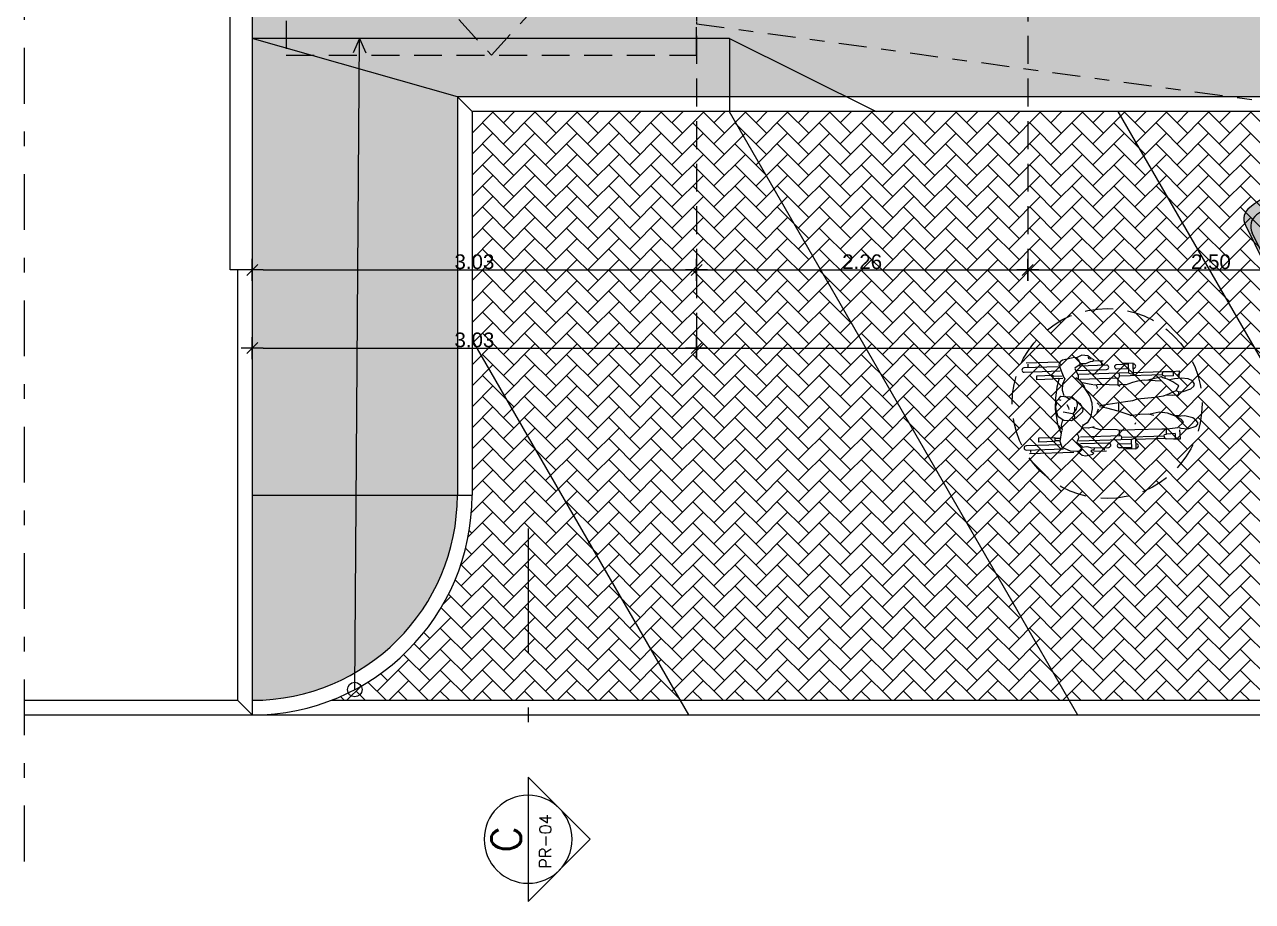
# Model space of a CAD drawing. Header units: millimetres. Extents: x 1999 to 2304, y 1614 to 1800.
# Drawn here: x 2031.59 to 2039.97, y 1618.89 to 1624.88 of the extents above; entities that cross this region are included whole.
import ezdxf
from ezdxf.enums import TextEntityAlignment as Align

# ---------------------------------------------------------------- set-up
doc = ezdxf.new("R2010")
doc.units = ezdxf.units.MM
doc.header["$LTSCALE"] = 0.03
doc.header["$PDMODE"] = 34
doc.linetypes.add('DASHDOT', pattern=[25.4, 12.7, -6.35, 0, -6.35])
doc.linetypes.add('HIDDEN', pattern=[9.525, 6.35, -3.175])
for name, color, linetype in [('COTA', 250, 'Continuous'), ('Esquadrias', 3, 'Continuous'), ('Layout', 6, 'Continuous'), ('PL09', 9, 'Continuous'), ('PL250', 250, 'Continuous'), ('PL251', 251, 'Continuous'), ('PL3', 3, 'Continuous'), ('PL5', 5, 'Continuous'), ('Projeção', 250, 'HIDDEN'), ('Texto', 4, 'Continuous')]:
    doc.layers.add(name, color=color, linetype=linetype)
doc.styles.add('COTA50', font='ROMANS.shx', dxfattribs={"height": 0.08})
doc.styles.get("Standard").update_dxf_attribs({"font": 'arial.ttf'})
doc.styles.add('TIT50', font='ROMANS.SHX', dxfattribs={"height": 0.2})
doc.dimstyles.new('TICK01', dxfattribs={"dimscale": 0, "dimtxt": 2, "dimasz": 1.5, "dimexe": 0.18, "dimexo": 0.06, "dimgap": 0.09, "dimtad": 1, "dimzin": 4, "dimdsep": 46, "dimtxsty": 'Standard', "dimblk": 'TICK1', "dimcen": 0.09, "dimclrd": 256, "dimclre": 256, "dimclrt": 4, "dimaunit": 1, "dimadec": 0, "dimazin": 0, "dimtfac": 1, "dimtix": 1, "dimtmove": 2, "dimatfit": 3, "dimldrblk": 'TICK1', "dimfxl": 1, "dimtolj": 1, "dimtzin": 12, "dimarcsym": 0})

# ---------------------------------------------------------------- blocks, each defined once
blk = doc.blocks.new('Tipo')
at = {"layer": 'PL09'}
h = blk.add_hatch(color=256, dxfattribs=at)
edge = h.paths.add_edge_path()
edge.add_line((-1.55, 0.7809), (-1.55, 0.7735))
edge.add_arc((-2.2046, -45.7609), 46.539, 89.19407, 89.317)
edge.add_arc((-1.6339, 0.7747), 0.016, 92.60881, 179.6105, ccw=False)
edge.add_line((-1.6346, 0.7906), (-1.5597, 0.7906))
edge.add_arc((-1.5597, 0.7809), 0.00974, 0, 90, ccw=False)
edge = h.paths.add_edge_path()
edge.add_arc((-9.2423, -0.1244), 9.2431, 0.77118, 4.80461)
edge.add_arc((-0.1287, 0.6416), 0.0974, 4.80461, 85.17618)
edge.add_line((-0.1205, 0.7386), (-0.4088, 0.763))
edge.add_line((-0.4088, 0.763), (-0.4088, 0.7434))
edge.add_arc((-2.2046, -45.7609), 46.539, 87.78858, 89.1249)
edge.add_line((-1.4938, 0.7727), (-1.4938, 0.7809))
edge.add_arc((-1.5133, 0.7809), 0.0195, 360, 450)
edge.add_line((-1.5133, 0.8004), (-1.6348, 0.8004))
edge.add_arc((-1.6339, 0.7748), 0.0256, 91.92644, 179.79461)
edge.add_arc((-2.2046, -45.7609), 46.539, 89.3289, 90.22873)
edge.add_line((-2.3904, 0.7777), (-2.3685, 0.9127))
edge.add_arc((-2.3766, 0.914), 0.00811, 350.80671, 447.76512)
edge.add_arc((-2.3849, 0.8825), 0.0405, 77.69634, 117.51883)
edge.add_arc((-2.3723, 0.8583), 0.0678, 117.51922, 138.96518)
edge.add_line((-2.4234, 0.9028), (-2.4484, 0.8651))
edge.add_arc((-2.2454, 0.7309), 0.2433, 146.52929, 160.42088)
edge.add_arc((-2.4348, 0.7983), 0.0423, 160.42088, 180)
edge.add_arc((-2.223, 0.7453), 0.2595, 168.22298, 172.92723)
edge.add_arc((-2.2046, -45.7609), 46.539, 90.33974, 91.52821)
edge.add_line((-3.4458, 0.7615), (-3.4569, 0.7682))
edge.add_line((-3.4569, 0.7682), (-3.8894, 0.7682))
edge.add_arc((-3.8894, 0.6708), 0.0974, 90, 166.71969)
edge.add_arc((-1.1634, 0.0755), 2.8876, 167.64735, 181.49758)
edge.add_arc((-1.1634, -0.0755), 2.8876, 178.50242, 192.35265)
edge.add_arc((-3.8894, -0.6708), 0.0974, 193.28031, 270)
edge.add_line((-3.8894, -0.7682), (-3.4569, -0.7682))
edge.add_line((-3.4569, -0.7682), (-3.4452, -0.7616))
edge.add_arc((-2.2046, 45.7609), 46.539, 268.47254, 269.66026)
edge.add_arc((-2.223, -0.7453), 0.2595, 187.07277, 191.77702)
edge.add_arc((-2.4348, -0.7983), 0.0423, 180, 199.57912)
edge.add_arc((-2.2454, -0.7309), 0.2433, 199.57912, 213.47071)
edge.add_line((-2.4484, -0.8651), (-2.4234, -0.9028))
edge.add_arc((-2.3723, -0.8583), 0.0678, 221.03482, 242.48078)
edge.add_arc((-2.3849, -0.8825), 0.0405, 242.48117, 287.28981)
edge.add_arc((-2.3766, -0.914), 0.00811, 297.35859, 369.19329)
edge.add_line((-2.3685, -0.9127), (-2.3904, -0.7777))
edge.add_arc((-2.2046, 45.7609), 46.539, 269.77127, 270.6711)
edge.add_arc((-1.6339, -0.7748), 0.0256, 180.20539, 268.07356)
edge.add_line((-1.6348, -0.8004), (-1.5133, -0.8004))
edge.add_arc((-1.5133, -0.7809), 0.0195, 270, 360)
edge.add_line((-1.4938, -0.7809), (-1.4938, -0.7727))
edge.add_arc((-2.2046, 45.7609), 46.539, 270.8751, 272.21142)
edge.add_line((-0.4088, -0.7434), (-0.4088, -0.763))
edge.add_line((-0.4088, -0.763), (-0.1205, -0.7386))
edge.add_arc((-0.1287, -0.6416), 0.0974, 274.82382, 355.19539)
edge.add_arc((-9.2423, 0.1244), 9.2431, 355.19539, 359.22882)
edge = h.paths.add_edge_path()
edge.add_arc((-1.5597, -0.7809), 0.00974, 270, 360)
edge.add_line((-1.55, -0.7809), (-1.55, -0.7735))
edge.add_arc((-2.2046, 45.7609), 46.539, 270.683, 270.80593, ccw=False)
edge.add_arc((-1.6339, -0.7747), 0.016, 180.3895, 267.39119)
edge.add_line((-1.6346, -0.7906), (-1.5597, -0.7906))
at = {"layer": 'PL250'}
for p, q in [((-2.5793, 0.7098), (-2.5793, 0.7766)), ((-2.3936, 0.7579), (-2.4429, 0.739)), ((-2.3904, 0.7777), (-2.3936, 0.7579)), ((-1.6346, 0.7906), (-1.5597, 0.7906)), ((-1.55, 0.7809), (-1.55, 0.7735)), ((-1.4592, 0.7721), (-1.4592, 0.5696)), ((-2.5793, 0.7098), (-3.9192, 0.7098)), ((-2.6647, 0.6799), (-2.7208, 0.6702)), ((-2.1158, 0.5472), (-2.6647, 0.6799)), ((-2.052, 0.5774), (-2.5718, 0.7003)), ((-2.4813, 0.7195), (-2.5695, 0.7195)), ((-2.4429, 0.739), (-2.4429, 0.7019)), ((-0.5868, 0.7048), (-2.4429, 0.7195)), ((-2.3914, 0.6577), (-2.3914, 0.7195)), ((-1.495, 0.712), (-1.4819, 0.5696)), ((-1.4295, 0.7115), (-1.4425, 0.5696)), ((-0.3419, 0.6783), (-0.7521, 0.5696)), ((-0.5868, 0.7048), (-0.3419, 0.6783)), ((-0.4088, 0.7434), (-0.1877, 0.7248)), ((-0.1847, 0.623), (-0.5772, 0.519)), ((-2.8168, 0.5086), (-3.9571, 0.5086)), ((-0.7521, 0.5696), (-1.9848, 0.5696)), ((-2.7681, 0.4811), (-2.777, 0.4809)), ((-2.777, 0.4809), (-2.7729, -0.0765)), ((-2.8082, 0.0005), (-2.817, -0.0007)), ((-2.0396, 0.0129), (-1.9599, 0.0064)), ((-2.817, -0.0007), (-2.752, -0.5543)), ((-2.7729, -0.0765), (-2.764, -0.0764)), ((-2.0396, -0.0078), (-1.9599, -0.0013)), ((-2.8168, -0.5086), (-3.9571, -0.5086)), ((-2.752, -0.5543), (-2.7432, -0.5532)), ((-2.1158, -0.5472), (-2.6647, -0.6799)), ((-2.052, -0.5774), (-2.5718, -0.7003)), ((-0.7521, -0.5696), (-1.9848, -0.5696)), ((-1.495, -0.712), (-1.4819, -0.5696)), ((-1.4592, -0.7721), (-1.4592, -0.5696)), ((-1.4295, -0.7115), (-1.4425, -0.5696)), ((-0.3419, -0.6783), (-0.7521, -0.5696)), ((-0.1847, -0.623), (-0.5772, -0.519)), ((-2.6647, -0.6799), (-2.7208, -0.6702)), ((-2.3914, -0.6577), (-2.3914, -0.7195)), ((-2.5793, -0.7098), (-3.9192, -0.7098)), ((-2.5793, -0.7098), (-2.5793, -0.7766)), ((-2.4813, -0.7195), (-2.5695, -0.7195)), ((-2.4429, -0.739), (-2.4429, -0.7019)), ((-0.5868, -0.7048), (-2.4429, -0.7195)), ((-2.3936, -0.7579), (-2.4429, -0.739)), ((-0.5868, -0.7048), (-0.3419, -0.6783)), ((-0.4088, -0.7434), (-0.1877, -0.7248)), ((-2.3904, -0.7777), (-2.3936, -0.7579)), ((-1.6346, -0.7906), (-1.5597, -0.7906)), ((-1.55, -0.7809), (-1.55, -0.7735))]:
    blk.add_line(p, q, dxfattribs=at)
for points in [[(-2.0039, 0.01, 0.092227), (-2.0133, 0.0166, 0.060233), (-2.0264, 0.0207, 0.046585), (-2.044, 0.0224, 0.046585), (-2.0616, 0.0207, 0.060233), (-2.0747, 0.0166, 0.101656), (-2.0849, 0.0092, 0.186807), (-2.0874, 0.0026, 0.186807), (-2.0849, -0.0039, 0.101656), (-2.0747, -0.0114, 0.060233), (-2.0616, -0.0155, 0.046585), (-2.044, -0.0171, 0.046585)], [(-2.044, -0.0171, 0.046585), (-2.0264, -0.0155, 0.060233), (-2.0133, -0.0114, 0.091445), (-2.004, -0.0049, 0.186807)]]:
    blk.add_lwpolyline(points, format="xyb", dxfattribs=at)
for points in [[(-1.7531, 0.0064), (-1.9599, 0.0064)], [(-1.9599, -0.0013), (-1.7531, -0.0013)]]:
    blk.add_lwpolyline(points, dxfattribs=at)
blk.add_circle((-1.7478, 0.0026), 0.00658, dxfattribs=at)
for centre, radius, start, end in [((-2.2046, -45.7609), 46.539, 91.52821, 92.03547), ((-2.223, 0.7453), 0.2595, 172.92723, 189.98368), ((-2.5425, 0.721), 0.1013, 10.22826, 49.73971), ((-1.6339, 0.7747), 0.016, 92.13133, 179.6105), ((-1.5597, 0.7809), 0.00974, 0, 90), ((-1.1529, 0.0756), 2.8397, 167.415, 181.55671), ((-3.8576, 0.6806), 0.0681, 90, 168.3611), ((-2.5871, 0.5045), 0.1918, 113.85977, 165.52795), ((-2.5695, 0.7098), 0.00974, 90, 256.69932), ((-2.4707, 0.8462), 0.1107, 263.96716, 284.57466), ((-2.4707, 0.8391), 0.1251, 265.43554, 282.87049), ((-2.461, 0.7075), 0.019, 202.27293, 342.80007), ((-0.1959, 0.6278), 0.0974, 4.75293, 85.17618), ((-2.6761, 0.5414), 0.1363, 109.1377, 173.53799), ((-0.1722, 0.576), 0.0487, 4.4155, 104.84446), ((-9.2423, -0.1244), 9.175, 0.77118, 4.75293), ((1.9489, -0.0379), 4.7975, 172.87907, 179.55795), ((1.9493, -0.0379), 4.7588, 172.87418, 179.55764), ((4.7314, -0.2728), 6.8704, 173.41511, 177.73235), ((-2.1226, 0.5188), 0.0292, 352.68437, 76.55928), ((-1.9848, 0.8617), 0.2921, 256.69932, 270), ((-0.5648, 0.4719), 0.0487, 104.84446, 183.89089), ((-9.2423, -0.1244), 9.1458, 0.77118, 4.4155), ((-6.2188, 0.1767), 3.4641, 355.81091, 5.04117), ((-9.0041, -0.1021), 8.4101, 0.68912, 3.89089), ((-1.1529, -0.0756), 2.8397, 178.44329, 192.585), ((1.9489, 0.0379), 4.7975, 180.44205, 187.12093), ((-6.205, -0.6787), 3.4641, 2.07609, 11.30635), ((4.7314, 0.2728), 6.8704, 182.26765, 186.58489), ((-2.0449, 0.0026), 0.0116, 62.77828, 297.22172), ((-9.0041, 0.1021), 8.4101, 356.10911, 359.31088), ((-9.2423, 0.1244), 9.1458, 355.5845, 359.22882), ((-9.2423, 0.1244), 9.175, 355.24707, 359.22882), ((1.9493, 0.0379), 4.7588, 181.36052, 187.12582), ((-0.5648, -0.4719), 0.0487, 176.10911, 255.15554), ((-2.6761, -0.5414), 0.1363, 186.46201, 250.8623), ((-2.5871, -0.5045), 0.1918, 194.47205, 246.14023), ((-2.1226, -0.5188), 0.0292, 283.44072, 7.31563), ((-1.9848, -0.8617), 0.2921, 90, 103.30068), ((-0.1722, -0.576), 0.0487, 255.15554, 355.5845), ((-0.1959, -0.6278), 0.0974, 274.82382, 355.24707), ((-3.8576, -0.6806), 0.0681, 191.6389, 270), ((-2.2046, 45.7609), 46.539, 267.96453, 268.47254), ((-2.5695, -0.7098), 0.00974, 103.30068, 270), ((-2.223, -0.7453), 0.2595, 170.01632, 187.07277), ((-2.4707, -0.8462), 0.1107, 75.42534, 96.03284), ((-2.4707, -0.8391), 0.1251, 77.12951, 94.56446), ((-2.461, -0.7075), 0.019, 17.19993, 157.72707), ((-2.5425, -0.721), 0.1013, 310.26029, 349.77174), ((-1.6339, -0.7747), 0.016, 180.3895, 267.86867), ((-1.5597, -0.7809), 0.00974, 270, 0)]:
    blk.add_arc(centre, radius, start, end, dxfattribs=at)
at = {"layer": 'PL5'}
blk.add_lwpolyline([(-0.0316, 0.6498, 0.365807), (-0.1205, 0.7386), (-0.4088, 0.763), (-0.4088, 0.7434, 0.005831), (-1.4938, 0.7727), (-1.4938, 0.7809, 0.414214), (-1.5133, 0.8004), (-1.6348, 0.8004, 0.403357), (-1.6595, 0.7749, 0.003926), (-2.3904, 0.7777), (-2.3685, 0.9127, 0.324122), (-2.3728, 0.9212, 0.198045), (-2.4036, 0.9184, 0.09385), (-2.4234, 0.9028), (-2.4484, 0.8651, 0.060688), (-2.4746, 0.8125, 0.085553), (-2.4771, 0.7983, 0.000085), (-2.4771, 0.7983, 0.020529), (-2.4806, 0.7773, 0.005186), (-3.4458, 0.7615), (-3.4569, 0.7682), (-3.8894, 0.7682, 0.347844), (-3.9841, 0.6932, 0.060507), (-4.05, 0, 0.060507), (-3.9841, -0.6932, 0.347844), (-3.8894, -0.7682), (-3.4569, -0.7682), (-3.4452, -0.7616, 0.005182), (-2.4806, -0.7773, 0.020529), (-2.4771, -0.7983, 0.085638), (-2.4746, -0.8125, 0.060688), (-2.4484, -0.8651), (-2.4234, -0.9028, 0.093847), (-2.4036, -0.9184, 0.198049), (-2.3728, -0.9212, 0.324122), (-2.3685, -0.9127), (-2.3904, -0.7777, 0.003926), (-1.6595, -0.7749, 0.403357), (-1.6348, -0.8004), (-1.5133, -0.8004, 0.414214), (-1.4938, -0.7809), (-1.4938, -0.7727, 0.005831), (-0.4088, -0.7434), (-0.4088, -0.763), (-0.1205, -0.7386, 0.365807), (-0.0316, -0.6498, 0.017601), (0, 0, 0.017601)], format="xyb", close=True, dxfattribs=at)
blk = doc.blocks.new('IMAGEM CADEIRANTE.01')
at = {"layer": 'PL251'}
for p, q in [((-0.3408, 0.3383), (-0.3568, 0.3259)), ((-0.2591, 0.355), (-0.3408, 0.3383)), ((-0.2444, 0.3527), (-0.2591, 0.355)), ((-0.2089, 0.3716), (-0.2444, 0.3527)), ((-0.2437, 0.3514), (-0.2315, 0.3403)), ((-0.2315, 0.3403), (-0.2194, 0.3088)), ((-0.1673, 0.3672), (-0.2089, 0.3716)), ((-0.1459, 0.3491), (-0.1673, 0.3672)), ((-0.1618, 0.3469), (-0.1624, 0.3575)), ((-0.1336, 0.3451), (-0.1618, 0.3469)), ((-0.1336, 0.3451), (-0.1278, 0.3413)), ((-0.1315, 0.3294), (-0.1278, 0.3413)), ((-0.3699, 0.2922), (-0.6033, 0.2844)), ((-0.6024, 0.2552), (-0.3575, 0.2634)), ((-0.3681, 0.323), (-0.5883, 0.3157)), ((-0.577, 0.3108), (-0.5762, 0.2867)), ((-0.3568, 0.3259), (-0.365, 0.3048)), ((-0.365, 0.3048), (-0.3324, 0.2185)), ((-0.2194, 0.3088), (-0.257, 0.2816)), ((-0.2554, 0.2804), (-0.2345, 0.2319)), ((-0.2392, 0.2673), (-0.0393, 0.274)), ((-0.0403, 0.3032), (-0.2259, 0.297)), ((-0.2206, 0.3141), (-0.1812, 0.3148)), ((-0.1812, 0.3148), (-0.1502, 0.3273)), ((-0.1502, 0.3273), (-0.1315, 0.3294)), ((-0.0636, 0.3332), (-0.1215, 0.3312)), ((-0.075, 0.3276), (-0.0742, 0.3035)), ((0.111, 0.3091), (0.028, 0.3063)), ((0.0289, 0.2779), (0.1101, 0.2806)), ((0.1407, 0.3172), (0.0691, 0.3143)), ((0.113, 0.2499), (0.1108, 0.316)), ((0.1445, 0.3102), (0.1406, 0.3101)), ((0.1435, 0.2327), (0.1407, 0.3172)), ((0.1429, 0.2817), (0.1455, 0.2818)), ((0.3443, 0.2578), (0.1429, 0.251)), ((0.3409, 0.2455), (0.3472, 0.2596)), ((0.3472, 0.2596), (0.4105, 0.2596)), ((0.4089, 0.2602), (0.4548, 0.2639)), ((0.4173, 0.2305), (0.4168, 0.2606)), ((0.4548, 0.2639), (0.4534, 0.2131)), ((-0.5164, 0.231), (-0.4073, 0.2346)), ((-0.5155, 0.203), (-0.5164, 0.231)), ((-0.4063, 0.2066), (-0.5155, 0.203)), ((-0.4073, 0.2346), (-0.4063, 0.2066)), ((-0.4071, 0.2289), (-0.3436, 0.231)), ((-0.4059, 0.2126), (-0.3388, 0.2148)), ((-0.3622, 0.214), (-0.3782, 0.1519)), ((-0.3395, 0.1725), (-0.3426, 0.1316)), ((-0.3239, 0.2102), (-0.3395, 0.1725)), ((-0.3324, 0.2185), (-0.3239, 0.2102)), ((-0.2505, 0.2184), (-0.2269, 0.2039)), ((-0.2345, 0.2319), (-0.2339, 0.2095)), ((0.113, 0.2499), (-0.2297, 0.2384)), ((-0.2269, 0.2039), (-0.2084, 0.1807)), ((-0.2216, 0.2086), (0.0442, 0.2175)), ((-0.2084, 0.1807), (-0.1935, 0.1564)), ((-0.1594, 0.1739), (-0.2046, 0.1821)), ((-0.131, 0.1683), (-0.1594, 0.1739)), ((-0.082, 0.1713), (-0.126, 0.1659)), ((0.0367, 0.1663), (-0.082, 0.1713)), ((0.0625, 0.1714), (0.0367, 0.1652)), ((0.0368, 0.2147), (0.0376, 0.1698)), ((0.0481, 0.2389), (0.0432, 0.2475)), ((0.0442, 0.2175), (0.0486, 0.2264)), ((0.0486, 0.2264), (0.0481, 0.2389)), ((0.0489, 0.2298), (0.3427, 0.2396)), ((0.0919, 0.1683), (0.0625, 0.1714)), ((0.1372, 0.1859), (0.0871, 0.1658)), ((0.1132, 0.2496), (0.1427, 0.2409)), ((0.1714, 0.1936), (0.1372, 0.1859)), ((0.2165, 0.2015), (0.1714, 0.1936)), ((0.3282, 0.1929), (0.2165, 0.2015)), ((0.3352, 0.2224), (0.241, 0.2018)), ((0.3437, 0.2176), (0.3352, 0.2224)), ((0.3435, 0.2333), (0.3409, 0.2455)), ((0.3572, 0.2275), (0.3435, 0.2333)), ((0.3756, 0.2067), (0.3437, 0.2176)), ((0.4173, 0.2305), (0.3572, 0.2275)), ((0.3598, 0.2139), (0.3607, 0.2262)), ((0.4115, 0.1889), (0.3756, 0.2067)), ((0.4246, 0.2097), (0.3904, 0.2034)), ((0.4545, 0.1625), (0.4115, 0.1889)), ((0.47, 0.2151), (0.4246, 0.2097)), ((0.5166, 0.2107), (0.47, 0.2151)), ((0.5462, 0.1953), (0.5166, 0.2107)), ((0.5597, 0.1734), (0.5462, 0.1953)), ((0.5564, 0.1587), (0.5597, 0.1734)), ((-0.3782, 0.1519), (-0.3886, 0.0783)), ((-0.3651, 0.0737), (-0.352, 0.0909)), ((-0.352, 0.0909), (-0.3261, 0.0902)), ((-0.3426, 0.1316), (-0.3324, 0.095)), ((-0.3261, 0.0902), (-0.2893, 0.0867)), ((-0.2883, 0.0672), (-0.3215, 0.0885)), ((-0.2893, 0.0867), (-0.2499, 0.0651)), ((-0.1935, 0.1564), (-0.187, 0.1369)), ((-0.1895, 0.1466), (-0.1546, 0.0896)), ((-0.1546, 0.0896), (-0.1394, 0.0457)), ((-0.1103, 0.1671), (-0.104, 0.1529)), ((-0.104, 0.1529), (-0.1062, 0.144)), ((0.0504, 0.158), (0.0367, 0.1663)), ((0.1717, 0.0731), (0.2888, 0.0847)), ((0.2888, 0.0847), (0.3489, 0.0927)), ((0.3489, 0.0927), (0.3733, 0.1028)), ((0.4111, 0.0959), (0.3647, 0.0978)), ((0.3733, 0.1028), (0.4345, 0.1313)), ((0.4428, 0.0974), (0.4111, 0.0959)), ((0.4345, 0.1313), (0.4545, 0.1625)), ((0.4354, 0.1291), (0.4539, 0.1219)), ((0.4503, 0.1012), (0.4428, 0.0974)), ((0.4509, 0.123), (0.4503, 0.1012)), ((0.4539, 0.1219), (0.4819, 0.1236)), ((0.4819, 0.1236), (0.5353, 0.1427)), ((0.5353, 0.1427), (0.5564, 0.1587)), ((-0.3886, 0.0783), (-0.3902, 0.0037)), ((-0.3902, 0.0037), (-0.3754, -0.1004)), ((-0.3855, 0.0234), (-0.3817, 0.0375)), ((-0.3838, -0.0049), (-0.3855, 0.0234)), ((-0.382, 0.0563), (-0.3651, 0.0737)), ((-0.3817, 0.0375), (-0.382, 0.0563)), ((-0.3664, 0.0698), (-0.3517, 0.064)), ((-0.3105, 0.034), (-0.3007, 0.0131)), ((-0.3007, 0.0131), (-0.2963, -0.0005)), ((-0.2481, 0.0039), (-0.2709, -0.0292)), ((-0.2591, 0.0174), (-0.258, -0.0094)), ((-0.2499, 0.0651), (-0.2438, 0.0529)), ((-0.2411, 0.0309), (-0.2481, 0.0039)), ((-0.2455, 0.0589), (-0.2227, 0.0423)), ((-0.2438, 0.0529), (-0.2411, 0.0309)), ((-0.2227, 0.0423), (-0.2102, 0.0239)), ((-0.2102, 0.0239), (-0.2027, 0.0058)), ((-0.2027, 0.0058), (-0.204, -0.0146)), ((-0.139, 0.0051), (-0.1495, -0.0548)), ((-0.1394, 0.0457), (-0.139, 0.0051)), ((-0.1044, -0.019), (-0.0949, 0.0056)), ((-0.0903, 0.033), (-0.1043, 0.0458)), ((-0.0885, 0.0269), (0.0897, 0.0556)), ((-0.0386, 0.0101), (-0.0877, 0.0193)), ((0.0386, -0.0101), (-0.0386, 0.0101)), ((0.0405, 0.0438), (0.0424, -0.0062)), ((0.0897, 0.0556), (0.1386, 0.0621)), ((0.1386, 0.0621), (0.1717, 0.0731)), ((0.1717, 0.0731), (0.1735, 0.0767)), ((-0.37, -0.0489), (-0.3838, -0.0049)), ((-0.3316, -0.074), (-0.37, -0.0489)), ((-0.3484, -0.1074), (-0.339, -0.0692)), ((-0.2717, -0.0298), (-0.336, -0.0174)), ((-0.2791, -0.0759), (-0.3316, -0.074)), ((-0.2507, -0.0581), (-0.2791, -0.0759)), ((-0.2709, -0.0292), (-0.2595, -0.0472)), ((-0.2595, -0.0472), (-0.2604, -0.0605)), ((-0.204, -0.0146), (-0.2507, -0.0581)), ((-0.1495, -0.0548), (-0.1712, -0.0908)), ((0.1282, -0.04), (0.0386, -0.0101)), ((0.1872, -0.0329), (0.1207, -0.0419)), ((0.2474, -0.031), (0.1872, -0.0329)), ((0.2835, -0.0407), (0.2474, -0.031)), ((0.3202, -0.0186), (0.2582, -0.0321)), ((0.3771, -0.0245), (0.3202, -0.0186)), ((0.4362, -0.0473), (0.3771, -0.0245)), ((0.4579, -0.0423), (0.4214, -0.0417)), ((0.4707, -0.0676), (0.4362, -0.0473)), ((0.4935, -0.0418), (0.4391, -0.0463)), ((0.4842, -0.087), (0.4707, -0.0676)), ((0.55, -0.0569), (0.4935, -0.0418)), ((0.5697, -0.0714), (0.55, -0.0569)), ((0.5837, -0.0886), (0.5697, -0.0714)), ((-0.3754, -0.1004), (-0.3527, -0.1589)), ((-0.3559, -0.2177), (-0.3445, -0.1452)), ((-0.3404, -0.1416), (-0.3484, -0.1074)), ((-0.2206, -0.1476), (-0.2448, -0.17)), ((-0.24, -0.165), (-0.2289, -0.1883)), ((-0.2086, -0.1265), (-0.2206, -0.1476)), ((-0.2004, -0.1019), (-0.2086, -0.1265)), ((-0.2026, -0.123), (-0.1659, -0.125)), ((-0.1712, -0.0908), (-0.1979, -0.1058)), ((-0.1634, -0.1236), (-0.1244, -0.1147)), ((-0.1369, -0.1195), (-0.0923, -0.1326)), ((-0.0923, -0.1326), (0.0326, -0.1361)), ((0.0326, -0.1361), (0.0498, -0.1408)), ((0.0466, -0.1422), (0.0482, -0.1768)), ((0.0498, -0.1408), (0.153, -0.1362)), ((0.153, -0.1362), (0.3367, -0.1317)), ((0.1561, -0.1005), (0.1609, -0.0882)), ((0.3367, -0.1317), (0.3745, -0.1323)), ((0.3554, -0.1709), (0.3698, -0.167)), ((0.3698, -0.1657), (0.3696, -0.1362)), ((0.4283, -0.1631), (0.3698, -0.167)), ((0.3745, -0.1323), (0.4462, -0.1219)), ((0.4283, -0.1631), (0.4292, -0.1959)), ((0.4462, -0.1219), (0.4842, -0.087)), ((0.4541, -0.1231), (0.4664, -0.1278)), ((0.4648, -0.2003), (0.4603, -0.1387)), ((0.4664, -0.1278), (0.5155, -0.1308)), ((0.5155, -0.1308), (0.5716, -0.113)), ((0.5716, -0.113), (0.5837, -0.0996)), ((0.5837, -0.0996), (0.5837, -0.0886)), ((-0.3565, -0.2396), (-0.5887, -0.2473)), ((-0.5022, -0.1934), (-0.3931, -0.1897)), ((-0.5013, -0.2214), (-0.5022, -0.1934)), ((-0.3922, -0.2178), (-0.5013, -0.2214)), ((-0.3931, -0.1897), (-0.3922, -0.2178)), ((-0.3929, -0.1955), (-0.3594, -0.1943)), ((-0.3917, -0.2118), (-0.3631, -0.2108)), ((-0.3418, -0.2581), (-0.3559, -0.2177)), ((-0.2456, -0.2228), (-0.207, -0.2522)), ((-0.236, -0.208), (-0.2418, -0.2189)), ((-0.2289, -0.1883), (-0.236, -0.208)), ((0.1281, -0.2041), (-0.2288, -0.216)), ((-0.2184, -0.1855), (0.0574, -0.1763)), ((-0.0256, -0.2285), (-0.2182, -0.2349)), ((0.0477, -0.2324), (0.129, -0.2335)), ((0.0574, -0.1763), (0.0623, -0.185)), ((0.0627, -0.1974), (0.0584, -0.2064)), ((0.0623, -0.185), (0.0627, -0.1974)), ((0.0629, -0.1883), (0.3566, -0.1785)), ((0.1281, -0.2041), (0.1303, -0.2688)), ((0.1283, -0.2038), (0.1572, -0.1931)), ((0.1575, -0.1849), (0.1603, -0.2694)), ((0.3594, -0.1965), (0.1581, -0.2032)), ((0.1591, -0.2339), (0.1643, -0.2339)), ((0.3568, -0.1956), (0.3527, -0.1791)), ((0.3529, -0.1781), (0.3554, -0.1709)), ((0.368, -0.2027), (0.3568, -0.1956)), ((0.4288, -0.1998), (0.368, -0.2027)), ((0.4646, -0.2014), (0.4166, -0.2022)), ((-0.5877, -0.2765), (-0.3327, -0.268)), ((-0.2622, -0.2918), (-0.5648, -0.3019)), ((-0.5566, -0.2921), (-0.5572, -0.2763)), ((-0.2852, -0.2831), (-0.3418, -0.2581)), ((-0.2411, -0.2864), (-0.2852, -0.2831)), ((-0.2411, -0.2864), (-0.2205, -0.2789)), ((-0.2065, -0.313), (-0.2411, -0.2864)), ((-0.2205, -0.2789), (-0.2089, -0.2642)), ((-0.2089, -0.2642), (-0.207, -0.2522)), ((-0.2075, -0.2572), (-0.1753, -0.2514)), ((-0.1815, -0.3185), (-0.2065, -0.313)), ((-0.1331, -0.3059), (-0.1815, -0.3185)), ((-0.1753, -0.2514), (-0.1409, -0.2619)), ((-0.1406, -0.2768), (-0.147, -0.2829)), ((-0.147, -0.2829), (-0.1283, -0.295)), ((-0.142, -0.2616), (-0.0246, -0.2577)), ((-0.1278, -0.2767), (-0.1406, -0.2768)), ((-0.1283, -0.295), (-0.1331, -0.3059)), ((-0.1245, -0.2612), (-0.1278, -0.2767)), ((-0.0402, -0.2844), (-0.1265, -0.2872)), ((-0.0563, -0.258), (-0.0557, -0.2766)), ((0.1301, -0.2619), (0.0474, -0.2608)), ((0.1603, -0.2694), (0.0886, -0.2679)), ((0.164, -0.2623), (0.1601, -0.2623))]:
    blk.add_line(p, q, dxfattribs=at)
at = {"layer": 'PL251', "linetype": 'HIDDEN'}
blk.add_circle((-0.036, 0.0412), 0.6485, dxfattribs=at)
at = {"layer": 'PL251'}
for centre, radius, start, end in [((-0.6029, 0.2698), 0.0146, 91.9099, 271.9099), ((-0.0398, 0.2886), 0.0146, 271.9099, 91.9099), ((0.0284, 0.2921), 0.0142, 91.9099, 271.9099), ((0.145, 0.296), 0.0142, 271.9099, 91.9099), ((-0.5882, -0.2619), 0.0146, 91.9099, 271.9099), ((-0.0251, -0.2431), 0.0146, 271.9099, 91.9099), ((0.0475, -0.2466), 0.0142, 89.24701, 269.24701), ((0.1641, -0.2481), 0.0142, 269.24701, 89.24701)]:
    blk.add_arc(centre, radius, start, end, dxfattribs=at)
blk = doc.blocks.new('TICK1')
for p, q in [((-1, 0), (1, 0)), ((0.5, 0.5), (-0.5, -0.5)), ((0, 1), (0, -1))]:
    blk.add_line(p, q)
blk = doc.blocks.new('*D245')
at = {"layer": 'COTA', "linetype": 'HIDDEN', "lineweight": -2}
for p, q in [((2033.1401, 1625.3784), (2033.1401, 1623.1916)), ((2036.1726, 1625.3784), (2036.1726, 1623.1916))]:
    blk.add_line(p, q, dxfattribs=at)
at = {"layer": 'COTA', "lineweight": -2}
blk.add_line((2033.2151, 1623.2006), (2036.0976, 1623.2006), dxfattribs=at)
at = {"layer": 'DEFPOINTS', "color": 0}
for p in [(2033.1401, 1625.3814), (2036.1726, 1625.3814), (2036.1726, 1623.2006)]:
    blk.add_point(p, dxfattribs=at)
at = {"layer": 'COTA', "lineweight": -2, "xscale": 0.07499999993790162, "yscale": 0.07499999993790162, "zscale": 0.07499999993790162, "rotation": 180}
blk.add_blockref('TICK1', (2033.1401, 1623.2006), dxfattribs=at)
at = {"layer": 'COTA', "lineweight": -2, "xscale": 0.07499999993790162, "yscale": 0.07499999993790162, "zscale": 0.07499999993790162}
blk.add_blockref('TICK1', (2036.1726, 1623.2006), dxfattribs=at)
at = {"layer": 'COTA', "color": 4, "insert": (2034.6563, 1623.2562), "char_height": 0.1, "attachment_point": 5}
blk.add_mtext('\\A1;3.03', dxfattribs=at)
blk = doc.blocks.new('*D246')
at = {"layer": 'COTA', "linetype": 'HIDDEN', "lineweight": -2}
for p, q in [((2036.1726, 1625.3784), (2036.1726, 1623.1916)), ((2038.4331, 1625.3784), (2038.4331, 1623.1916))]:
    blk.add_line(p, q, dxfattribs=at)
at = {"layer": 'COTA', "lineweight": -2}
blk.add_line((2036.2476, 1623.2006), (2038.3581, 1623.2006), dxfattribs=at)
at = {"layer": 'DEFPOINTS', "color": 0}
for p in [(2036.1726, 1625.3814), (2038.4331, 1625.3814), (2038.4331, 1623.2006)]:
    blk.add_point(p, dxfattribs=at)
at = {"layer": 'COTA', "lineweight": -2, "xscale": 0.07499999993790162, "yscale": 0.07499999993790162, "zscale": 0.07499999993790162, "rotation": 180}
blk.add_blockref('TICK1', (2036.1726, 1623.2006), dxfattribs=at)
at = {"layer": 'COTA', "lineweight": -2, "xscale": 0.07499999993790162, "yscale": 0.07499999993790162, "zscale": 0.07499999993790162}
blk.add_blockref('TICK1', (2038.4331, 1623.2006), dxfattribs=at)
at = {"layer": 'COTA', "color": 4, "insert": (2037.3028, 1623.2562), "char_height": 0.1, "attachment_point": 5}
blk.add_mtext('\\A1;2.26', dxfattribs=at)
blk = doc.blocks.new('*D247')
at = {"layer": 'COTA', "linetype": 'HIDDEN', "lineweight": -2}
for p, q in [((2040.9331, 1625.4784), (2040.9331, 1623.1916)), ((2038.4331, 1625.3784), (2038.4331, 1623.1916))]:
    blk.add_line(p, q, dxfattribs=at)
at = {"layer": 'COTA', "lineweight": -2}
blk.add_line((2038.5081, 1623.2006), (2040.8581, 1623.2006), dxfattribs=at)
at = {"layer": 'DEFPOINTS', "color": 0}
for p in [(2040.9331, 1625.4814), (2038.4331, 1625.3814), (2040.9331, 1623.2006)]:
    blk.add_point(p, dxfattribs=at)
at = {"layer": 'COTA', "lineweight": -2, "xscale": 0.07499999993790162, "yscale": 0.07499999993790162, "zscale": 0.07499999993790162, "rotation": 180}
blk.add_blockref('TICK1', (2038.4331, 1623.2006), dxfattribs=at)
at = {"layer": 'COTA', "lineweight": -2, "xscale": 0.07499999993790162, "yscale": 0.07499999993790162, "zscale": 0.07499999993790162}
blk.add_blockref('TICK1', (2040.9331, 1623.2006), dxfattribs=at)
at = {"layer": 'COTA', "color": 4, "insert": (2039.6831, 1623.2562), "char_height": 0.1, "attachment_point": 5}
blk.add_mtext('\\A1;2.50', dxfattribs=at)
blk = doc.blocks.new('*D251')
at = {"layer": 'COTA', "linetype": 'HIDDEN', "lineweight": -2}
for p, q in [((2033.1401, 1623.1994), (2033.1401, 1622.658)), ((2036.1726, 1623.1976), (2036.1726, 1622.658))]:
    blk.add_line(p, q, dxfattribs=at)
at = {"layer": 'COTA', "lineweight": -2}
blk.add_line((2033.2151, 1622.667), (2036.0976, 1622.667), dxfattribs=at)
at = {"layer": 'DEFPOINTS', "color": 0}
for p in [(2033.1401, 1623.2024), (2036.1726, 1623.2006), (2036.1726, 1622.667)]:
    blk.add_point(p, dxfattribs=at)
at = {"layer": 'COTA', "lineweight": -2, "xscale": 0.07499999993790162, "yscale": 0.07499999993790162, "zscale": 0.07499999993790162, "rotation": 180}
blk.add_blockref('TICK1', (2033.1401, 1622.667), dxfattribs=at)
at = {"layer": 'COTA', "lineweight": -2, "xscale": 0.07499999993790162, "yscale": 0.07499999993790162, "zscale": 0.07499999993790162}
blk.add_blockref('TICK1', (2036.1726, 1622.667), dxfattribs=at)
at = {"layer": 'COTA', "color": 4, "insert": (2034.6563, 1622.7225), "char_height": 0.1, "attachment_point": 5}
blk.add_mtext('\\A1;3.03', dxfattribs=at)
blk = doc.blocks.new('*D252')
at = {"layer": 'COTA', "linetype": 'HIDDEN', "lineweight": -2}
for p, q in [((2036.1726, 1623.1976), (2036.1726, 1622.658)), ((2046.9451, 1623.1886), (2046.9451, 1622.658))]:
    blk.add_line(p, q, dxfattribs=at)
at = {"layer": 'COTA', "lineweight": -2}
blk.add_line((2036.2476, 1622.667), (2046.8701, 1622.667), dxfattribs=at)
at = {"layer": 'DEFPOINTS', "color": 0}
for p in [(2036.1726, 1623.2006), (2046.9451, 1623.1916), (2046.9451, 1622.667)]:
    blk.add_point(p, dxfattribs=at)
at = {"layer": 'COTA', "lineweight": -2, "xscale": 0.07499999993790162, "yscale": 0.07499999993790162, "zscale": 0.07499999993790162, "rotation": 180}
blk.add_blockref('TICK1', (2036.1726, 1622.667), dxfattribs=at)
at = {"layer": 'COTA', "lineweight": -2, "xscale": 0.07499999993790162, "yscale": 0.07499999993790162, "zscale": 0.07499999993790162}
blk.add_blockref('TICK1', (2046.9451, 1622.667), dxfattribs=at)
at = {"layer": 'COTA', "color": 4, "insert": (2041.5588, 1622.7225), "char_height": 0.1, "attachment_point": 5}
blk.add_mtext('\\A1;10.77', dxfattribs=at)
blk = doc.blocks.new('CORTE50')
at = {"layer": 'PL3'}
for p, q in [((-0.4243, 0), (0, 0.4243)), ((0.4243, 0), (0, 0.4243)), ((0.4243, 0), (-0.4243, 0)), ((0.8985, 0), (0.7985, 0)), ((2.1213, 0), (1.2728, 0))]:
    blk.add_line(p, q, dxfattribs=at)
blk.add_circle((0, 0), 0.3, dxfattribs=at)

msp = doc.modelspace()

# ---------------------------------------------------------------- hatches: boundary and pattern name
at = {"layer": 'PL251', "ltscale": 100}
h = msp.add_hatch(dxfattribs=at)
h.set_pattern_fill('AR-HBONE', color=256, scale=0.001)
h.paths.add_polyline_path([(2046.6161, 1625.4814), (2045.8771, 1625.4814), (2043.5101, 1625.4814), (2040.9331, 1625.4814), (2038.4331, 1625.4814), (2038.4331, 1625.3814), (2036.1726, 1625.3814), (2036.1726, 1625.4814), (2033.3726, 1625.4814), (2033.1401, 1625.4814), (2033.1401, 1625.3814), (2033.1401, 1624.7814), (2036.3981, 1624.7814), (2037.1981, 1624.3814), (2045.5451, 1624.3814), (2045.5451, 1622.4844), (2046.6451, 1622.4844), (2046.6451, 1623.4524), (2046.6161, 1623.4524)])
h.paths.add_polyline_path([(2046.1701, 1622.4844), (2045.5451, 1622.4844), (2045.5451, 1621.6634, 0.251125), (2046.1701, 1620.4975)])
h.paths.add_polyline_path([(2046.9451, 1621.6844), (2046.5951, 1621.6844), (2046.5951, 1622.0344), (2046.6451, 1622.0344), (2046.6451, 1622.4844), (2046.1701, 1622.4844), (2046.1701, 1620.4975, 0.147722), (2046.9451, 1620.2634)])
h.paths.add_polyline_path([(2036.3981, 1624.7814), (2033.8716, 1624.7814), (2033.8701, 1624.5728), (2034.5401, 1624.3814), (2036.3981, 1624.3814)], flags=17)
h.paths.add_polyline_path([(2036.3981, 1624.7814), (2036.3981, 1624.3814), (2037.1981, 1624.3814)], flags=17)
h.paths.add_polyline_path([(2034.5401, 1624.3814), (2033.8701, 1624.5728), (2033.8495, 1621.6634), (2034.5401, 1621.6634)])
h.paths.add_polyline_path([(2033.8701, 1624.5728), (2033.1401, 1624.7814), (2033.1401, 1623.2024), (2033.1401, 1621.6634), (2033.8495, 1621.6634)])
h.paths.add_polyline_path([(2033.8716, 1624.7814), (2033.1401, 1624.7814), (2033.8701, 1624.5728)], flags=17)
h.paths.add_polyline_path([(2033.8495, 1621.6634), (2033.1401, 1621.6634), (2033.1401, 1620.2634, 0.131823), (2033.8409, 1620.4514)])
h.paths.add_polyline_path([(2034.5401, 1621.6634), (2033.8495, 1621.6634), (2033.8409, 1620.4514, 0.26777)])
at = {"layer": 'PL251'}
h = msp.add_hatch(dxfattribs=at)
h.set_pattern_fill('AR-HBONE', color=256, scale=0.001)
edge = h.paths.add_edge_path()
edge.add_line((2045.4451, 1624.2814), (2034.6401, 1624.2814))
edge.add_line((2034.6401, 1624.2814), (2034.6401, 1621.6634))
edge.add_arc((2033.1401, 1621.6634), 1.5, 291.03947, 360, ccw=False)
edge.add_line((2033.6786, 1620.2634), (2046.4066, 1620.2634))
edge.add_arc((2046.9451, 1621.6634), 1.5, 180, 248.96053, ccw=False)
edge.add_line((2045.4451, 1621.6634), (2045.4451, 1624.2814))

# ---------------------------------------------------------------- linework, layer by layer
at = {"color": 5, "linetype": 'DASHDOT'}
msp.add_line((2031.5861, 1619.1634), (2031.5861, 1645.7994), dxfattribs=at)
at = {"layer": 'Esquadrias', "color": 250, "linetype": 'HIDDEN'}
for points in [[(2033.3726, 1626.1964), (2034.7726, 1624.6664), (2036.1726, 1626.1964)], [(2033.3726, 1625.4814), (2033.3726, 1624.6664), (2036.1726, 1624.6664), (2036.1726, 1625.4814)]]:
    msp.add_lwpolyline(points, dxfattribs=at)
at = {"layer": 'PL250'}
for p, q in [((2036.3981, 1624.7814), (2033.1401, 1624.7814)), ((2034.5401, 1624.3814), (2033.1401, 1624.7814)), ((2033.8716, 1624.7814), (2033.828, 1624.6833)), ((2033.8401, 1620.3367), (2033.8716, 1624.7814)), ((2033.8716, 1624.7814), (2033.9152, 1624.6833)), ((2036.3981, 1624.7814), (2036.3981, 1624.2814)), ((2036.3981, 1624.7814), (2037.3981, 1624.2814)), ((2034.6401, 1624.2814), (2034.5401, 1624.3814)), ((2034.6401, 1624.2814), (2034.6401, 1621.6634)), ((2045.4451, 1624.2814), (2034.6401, 1624.2814)), ((2036.3959, 1624.2814), (2038.7734, 1620.1634)), ((2039.0486, 1624.2814), (2041.4262, 1620.1634)), ((2033.1401, 1623.2024), (2033.1401, 1620.1634)), ((2034.6401, 1622.7225), (2036.1176, 1620.1634)), ((2033.1401, 1621.6634), (2034.6401, 1621.6634)), ((2031.5861, 1620.1634), (2048.2951, 1620.1634))]:
    msp.add_line(p, q, dxfattribs=at)
msp.add_circle((2033.8401, 1620.3367), 0.05, dxfattribs=at)
msp.add_arc((2033.1401, 1621.6634), 1.5, 270, 360, dxfattribs=at)
at = {"layer": 'PL251'}
for p, q in [((2034.5401, 1624.3814), (2034.5401, 1621.6634)), ((2045.5451, 1624.3814), (2034.5401, 1624.3814)), ((2033.0401, 1623.2024), (2033.0401, 1620.2634)), ((2031.5861, 1620.2634), (2033.0401, 1620.2634)), ((2033.0401, 1620.2634), (2033.1401, 1620.1634)), ((2033.6786, 1620.2634), (2046.4066, 1620.2634))]:
    msp.add_line(p, q, dxfattribs=at)
msp.add_arc((2033.1401, 1621.6634), 1.4, 270, 360, dxfattribs=at)
at = {"layer": 'PL5'}
for p, q in [((2032.9901, 1623.2024), (2032.9901, 1625.3814)), ((2033.1401, 1625.3814), (2033.1401, 1623.2024)), ((2033.1401, 1623.2024), (2032.9901, 1623.2024))]:
    msp.add_line(p, q, dxfattribs=at)
at = {"layer": 'Projeção', "color": 6, "linetype": 'DASHDOT', "ltscale": 0.5}
msp.add_lwpolyline([(2036.1726, 1625.3814), (2036.1726, 1624.8814), (2046.6161, 1623.4524)], dxfattribs=at)

# ---------------------------------------------------------------- block references
at = {"layer": 'Layout', "rotation": 121.0411367276911}
msp.add_blockref('Tipo', (2040.4889, 1623.9895), dxfattribs=at)
at = {"layer": 'PL250'}
msp.add_blockref('IMAGEM CADEIRANTE.01', (2039.0107, 1622.2476), dxfattribs=at)
at = {"layer": 'PL3', "xscale": -1, "rotation": 270}
msp.add_blockref('CORTE50', (2035.0228, 1619.3149), dxfattribs=at)

# ---------------------------------------------------------------- texts
at = {"layer": 'Texto', "style": 'COTA50'}
msp.add_text('PR-04', height=0.08, rotation=90, dxfattribs=at).set_placement((2035.181, 1619.115))
at = {"layer": 'Texto', "style": 'TIT50'}
msp.add_text('C', height=0.2, rotation=90, dxfattribs=at).set_placement((2034.8739, 1619.3149), align=Align.MIDDLE)

# ---------------------------------------------------------------- dimensions: what is measured, and where the dimension line sits
at = {"layer": 'COTA'}
for base, p1, p2, picture, middle in [((2040.9331, 1623.2006), (2038.4331, 1625.3814), (2040.9331, 1625.4814), '*D247', (2039.6831, 1623.2562)), ((2036.1726, 1623.2006), (2033.1401, 1625.3814), (2036.1726, 1625.3814), '*D245', (2034.6563, 1623.2562)), ((2038.4331, 1623.2006), (2036.1726, 1625.3814), (2038.4331, 1625.3814), '*D246', (2037.3028, 1623.2562)), ((2036.1726, 1622.667), (2033.1401, 1623.2024), (2036.1726, 1623.2006), '*D251', (2034.6563, 1622.7225)), ((2046.9451, 1622.667), (2036.1726, 1623.2006), (2046.9451, 1623.1916), '*D252', (2041.5588, 1622.7225))]:
    dim = msp.add_linear_dim(base=base, p1=p1, p2=p2, dimstyle='TICK01', override={"dimscale": 0.05}, dxfattribs=at)
    dim.commit()
    dim.dimension.update_dxf_attribs({"geometry": picture, "text_midpoint": middle})

doc.saveas('drawing.dxf')
